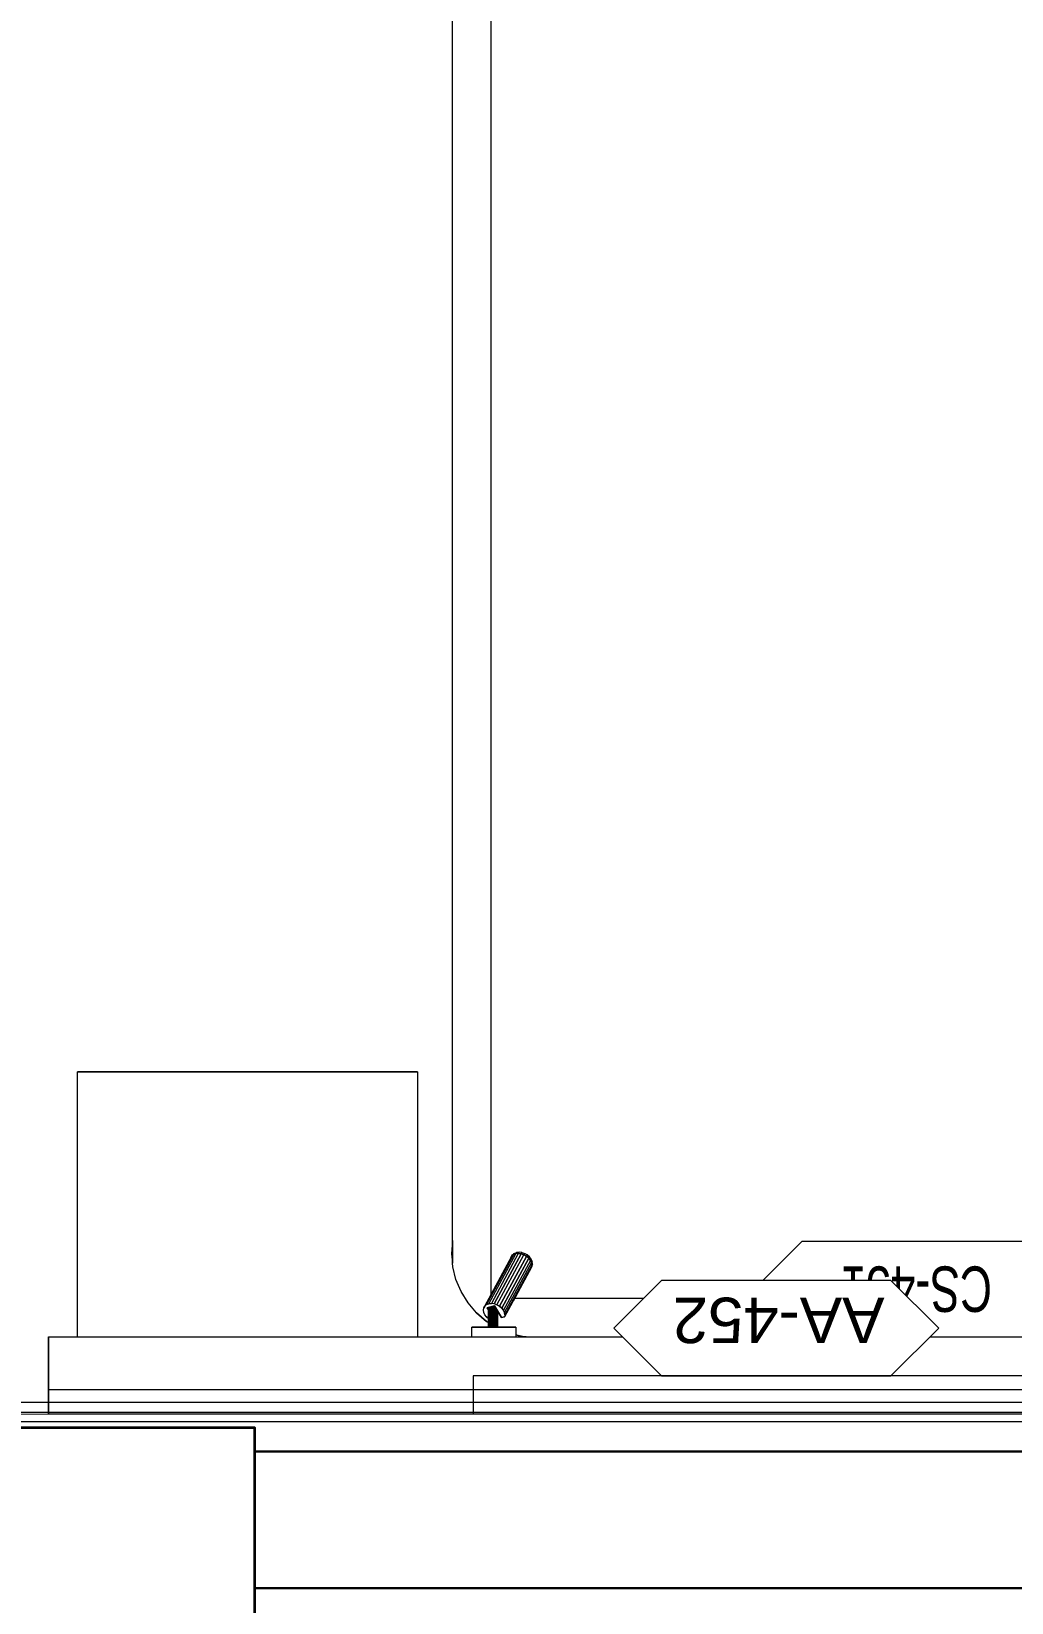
# Model space of a CAD drawing. Header units: centimetres. Extents: x 118932 to 154602, y -32682 to -23521.
# Drawn here: x 140886.1 to 141015.5, y -28250.2 to -28042.8 of the extents above; entities that cross this region are included whole.
import ezdxf
from ezdxf.enums import TextEntityAlignment as Align

# ---------------------------------------------------------------- set-up
doc = ezdxf.new("R2010")
doc.units = ezdxf.units.CM
doc.header["$LTSCALE"] = 50
doc.header["$MEASUREMENT"] = 0
for name, color, linetype, lineweight, true_color in [('GEN_00_BL_Yazı', 7, 'Continuous', 0, 0x4f5250), ('GEN_01_TA_Kolon', 7, 'Continuous', 35, 0xd05d28), ('GEN_02_TF_Mobilya', 7, 'Continuous', 5, 0x745e3d), ('GEN_05_ML_Alçıpan_giydirme', 7, 'Continuous', 18, 0x7ebab5), ('KALACAK DUVARLAR', 7, 'Continuous', 30, 0x005387)]:
    doc.layers.add(name, color=color, linetype=linetype, lineweight=lineweight, true_color=true_color)
doc.layers.add('GEN_02_TF_Halı', color=7, linetype='Continuous', lineweight=5, true_color=0x903373, transparency=0.8)
doc.styles.add('Arial_6', font='arial.ttf', dxfattribs={"height": 59.5325})

# ---------------------------------------------------------------- blocks, each defined once
blk = doc.blocks.new('LEVEL 0_C BLOK_KOLON')
at = {"layer": 'GEN_01_TA_Kolon', "elevation": 0}
blk.add_lwpolyline([(-101.19, -782.48), (-101.19, -782.48), (-101.19, -757.48), (-101.19, -757.48), (28.31, -757.48), (28.31, -757.48), (28.31, -782.48)], close=True, dxfattribs=at)
blk = doc.blocks.new('KALACAK DUVALAR LEVEL 0 C BLOK')
at = {"layer": 'KALACAK DUVARLAR', "elevation": 0}
blk.add_lwpolyline([(0, 364.83), (394.77, 364.83), (394.77, 346.83), (0, 346.83)], dxfattribs=at)
blk = doc.blocks.new('DUVAR LEVEL 0 C BLOK')
at = {"layer": 'GEN_05_ML_Alçıpan_giydirme'}
blk.add_line((-341, -534.02, 0), (118.82, -534.02, 0), dxfattribs=at)
at = {"layer": 'GEN_05_ML_Alçıpan_giydirme', "elevation": 0}
blk.add_lwpolyline([(-341, -535.27), (118.82, -535.27), (118.82, -532.77), (-341, -532.77)], close=True, dxfattribs=at)
blk = doc.blocks.new('CS-450_1 Headboard Unit _ A-01 - CS-450_1 Headboard Unit _ A-01_3-V386-TYPE A-01 - MODEL ROOM')
at = {"layer": 'GEN_02_TF_Mobilya'}
for p, q in [((947.5, -24.2), (947.5, -36.9)), ((947.5, -24.2), (947.5, -36.9)), ((947.5, -36.9), (1005.9, -36.9)), ((1005.9, -36.9), (947.5, -36.9)), ((969.6, -59.5), (969.6, -36.9)), ((969.6, -36.9), (969.6, -59.5)), ((969.8, -36.9), (969.8, -63.1)), ((969.8, -63.1), (969.8, -36.9)), ((970.4, -63.3), (970.4, -36.9)), ((970.4, -36.9), (970.4, -63.3)), ((971.3, -63.5), (971.3, -36.9)), ((971.3, -63.5), (971.3, -36.9)), ((972.6, -63.8), (972.6, -36.9)), ((972.6, -36.9), (972.6, -63.8)), ((974, -36.9), (974, -64.2)), ((974, -64.2), (974, -36.9)), ((975.6, -64.5), (975.6, -36.9)), ((975.6, -36.9), (975.6, -64.5)), ((977.1, -36.9), (977.1, -64.9)), ((977.1, -64.9), (977.1, -36.9)), ((978.6, -63.2), (978.6, -36.9)), ((978.6, -36.9), (978.6, -63.2)), ((979.8, -36.9), (979.8, -60.8)), ((979.8, -36.9), (979.8, -60.8)), ((980.8, -36.9), (980.8, -59.6)), ((980.8, -59.6), (980.8, -36.9)), ((981.4, -58.6), (981.4, -36.9)), ((981.4, -36.9), (981.4, -58.6)), ((981.6, -58.3), (981.6, -37.1)), ((981.6, -37.1), (981.6, -58.3)), ((1005.9, -36.9), (1005.9, -24.2)), ((1005.9, -36.9), (1005.9, -24.2)), ((963.4, -56.5), (962.9, -59.6)), ((963.4, -56.5), (962.9, -59.6)), ((962.9, -59.6), (963.4, -62.5)), ((962.9, -59.6), (963.4, -62.5)), ((964.8, -53.5), (963.4, -56.5)), ((964.8, -53.5), (963.4, -56.5)), ((967, -50.6), (964.8, -53.5)), ((967, -50.6), (964.8, -53.5)), ((967, -50.6), (969.6, -48.4)), ((969.6, -48.4), (967, -50.6)), ((967.6, -62.6), (969.3, -59.9)), ((967.6, -62.6), (969.3, -59.9)), ((969.6, -63.1), (969.6, -60)), ((969.6, -60), (969.6, -63.1)), ((986.9, -49.6), (977.5, -65)), ((977.5, -65), (986.9, -49.6)), ((981.6, -55.6), (982.3, -57.1)), ((982.3, -57.1), (981.6, -55.6)), ((986.9, -49.6), (990.8, -50.6)), ((990.8, -50.6), (986.9, -49.6)), ((987.1, -62.2), (989.4, -59.3)), ((989.4, -59.3), (987.1, -62.2)), ((990.8, -56.3), (989.4, -59.3)), ((990.8, -56.3), (989.4, -59.3)), ((1024.9, -125.1), (989.4, -59.3)), ((1024.9, -125.1), (989.4, -59.3)), ((991.3, -53.2), (990.8, -50.6)), ((1001.4, -70.2), (990.8, -50.6)), ((991.3, -53.2), (990.8, -50.6)), ((990.8, -50.6), (1001.4, -70.2)), ((990.8, -56.3), (991.3, -53.2)), ((991.3, -53.2), (990.8, -56.3)), ((990.8, -56.3), (1026.3, -122)), ((990.8, -56.3), (1026.3, -122)), ((1026.8, -119), (991.3, -53.2)), ((1026.8, -119), (991.3, -53.2)), ((999, -128.3), (963.4, -62.5)), ((999, -128.3), (963.4, -62.5)), ((964.8, -64.9), (963.4, -62.5)), ((963.4, -62.5), (964.8, -64.9)), ((964.8, -64.9), (967.1, -66.8)), ((964.8, -64.9), (1000.4, -130.7)), ((964.8, -64.9), (1000.4, -130.7)), ((964.8, -64.9), (967.1, -66.8)), ((1002.6, -132.6), (967.1, -66.8)), ((1002.6, -132.6), (967.1, -66.8)), ((970, -67.9), (967.1, -66.8)), ((967.1, -66.8), (970, -67.9)), ((977.5, -65), (967.6, -62.6)), ((977.5, -65), (967.6, -62.6)), ((970, -67.9), (973.5, -68.3)), ((970, -67.9), (1005.6, -133.7)), ((970, -67.9), (1005.6, -133.7)), ((973.5, -68.3), (970, -67.9)), ((977.1, -67.9), (973.5, -68.3)), ((977.1, -67.9), (973.5, -68.3)), ((1009, -134.1), (973.5, -68.3)), ((1009, -134.1), (973.5, -68.3)), ((980.8, -66.6), (977.1, -67.9)), ((980.8, -66.6), (977.1, -67.9)), ((1012.7, -133.6), (977.1, -67.9)), ((977.1, -67.9), (1012.7, -133.6)), ((980.8, -66.6), (984.2, -64.7)), ((984.2, -64.7), (980.8, -66.6)), ((980.8, -66.6), (1016.3, -132.4)), ((980.8, -66.6), (1016.3, -132.4)), ((984.2, -64.7), (987.1, -62.2)), ((987.1, -62.2), (984.2, -64.7)), ((984.2, -64.7), (1019.7, -130.5)), ((1019.7, -130.5), (984.2, -64.7)), ((1022.7, -128), (987.1, -62.2)), ((987.1, -62.2), (1022.7, -128)), ((1001.7, -70.7), (1001.4, -70.2)), ((1001.7, -70.7), (1001.4, -70.2)), ((1001.9, -71.1), (1001.7, -70.7)), ((1001.9, -71.1), (1001.7, -70.7)), ((1002, -71.2), (1001.9, -71.1)), ((1002, -71.2), (1001.9, -71.1)), ((1026.3, -116.1), (1002, -71.2)), ((1002, -71.2), (1026.3, -116.1)), ((1024.9, -125.1), (1026.3, -122)), ((1026.3, -122), (1024.9, -125.1)), ((1026.5, -122.3), (1025.1, -125.4)), ((1025.1, -125.4), (1026.5, -122.3)), ((1027.3, -123.9), (1025.9, -126.9)), ((1027.3, -123.9), (1025.9, -126.9)), ((1026.8, -119), (1026.3, -116.1)), ((1026.3, -116.1), (1026.8, -119)), ((1026.8, -119), (1026.3, -122)), ((1026.8, -119), (1026.3, -122)), ((1026.5, -116.4), (1027, -119.3)), ((1027, -119.3), (1026.5, -116.4)), ((1027.3, -117.9), (1026.5, -116.4)), ((1027.3, -117.9), (1026.5, -116.4)), ((1027, -119.3), (1026.5, -122.3)), ((1026.5, -122.3), (1027, -119.3)), ((1027.3, -123.9), (1026.5, -122.3)), ((1026.5, -122.3), (1027.3, -123.9)), ((1027.8, -120.8), (1027, -119.3)), ((1027, -119.3), (1027.8, -120.8)), ((1027.3, -117.9), (1027.8, -120.8)), ((1027.3, -117.9), (1027.8, -120.8)), ((1027.8, -120.8), (1027.3, -123.9)), ((1027.8, -120.8), (1027.3, -123.9)), ((999, -128.3), (1000.4, -130.7)), ((999, -128.3), (1000.4, -130.7)), ((999.1, -128.6), (999.9, -130)), ((999.9, -130), (999.1, -128.6)), ((999.9, -130.1), (1001.4, -132.5)), ((999.9, -130.1), (1001.4, -132.5)), ((1002.6, -132.6), (1000.4, -130.7)), ((1000.4, -130.7), (1002.6, -132.6)), ((1002.8, -132.9), (1000.5, -131)), ((1000.5, -131), (1001.4, -132.5)), ((1001.4, -132.5), (1000.5, -131)), ((1002.8, -132.9), (1000.5, -131)), ((1001.4, -132.5), (1003.6, -134.4)), ((1001.4, -132.5), (1003.6, -134.4)), ((1002.6, -132.6), (1005.6, -133.7)), ((1002.6, -132.6), (1005.6, -133.7)), ((1002.8, -132.9), (1005.7, -134)), ((1002.8, -132.9), (1003.6, -134.4)), ((1003.6, -134.4), (1002.8, -132.9)), ((1005.7, -134), (1002.8, -132.9)), ((1003.6, -134.4), (1006.6, -135.5)), ((1003.6, -134.4), (1006.6, -135.5)), ((1009, -134.1), (1005.6, -133.7)), ((1009, -134.1), (1005.6, -133.7)), ((1009.2, -134.4), (1005.7, -134)), ((1005.7, -134), (1006.6, -135.5)), ((1006.6, -135.5), (1005.7, -134)), ((1009.2, -134.4), (1005.7, -134)), ((1010, -135.9), (1006.6, -135.5)), ((1006.6, -135.5), (1010, -135.9)), ((1009, -134.1), (1012.7, -133.6)), ((1012.7, -133.6), (1009, -134.1)), ((1012.8, -133.9), (1009.2, -134.4)), ((1009.2, -134.4), (1012.8, -133.9)), ((1009.2, -134.4), (1010, -135.9)), ((1009.2, -134.4), (1010, -135.9)), ((1013.7, -135.5), (1010, -135.9)), ((1013.7, -135.5), (1010, -135.9)), ((1012.7, -133.6), (1016.3, -132.4)), ((1016.3, -132.4), (1012.7, -133.6)), ((1016.5, -132.7), (1012.8, -133.9)), ((1016.5, -132.7), (1012.8, -133.9)), ((1013.7, -135.5), (1012.8, -133.9)), ((1013.7, -135.5), (1012.8, -133.9)), ((1013.7, -135.5), (1017.3, -134.2)), ((1013.7, -135.5), (1017.3, -134.2)), ((1019.7, -130.5), (1016.3, -132.4)), ((1019.7, -130.5), (1016.3, -132.4)), ((1019.9, -130.8), (1016.5, -132.7)), ((1016.5, -132.7), (1019.9, -130.8)), ((1016.5, -132.7), (1017.3, -134.2)), ((1016.5, -132.7), (1017.3, -134.2)), ((1020.7, -132.3), (1017.3, -134.2)), ((1020.7, -132.3), (1017.3, -134.2)), ((1022.7, -128), (1019.7, -130.5)), ((1022.7, -128), (1019.7, -130.5)), ((1022.8, -128.3), (1019.9, -130.8)), ((1022.8, -128.3), (1019.9, -130.8)), ((1020.7, -132.3), (1019.9, -130.8)), ((1020.7, -132.3), (1019.9, -130.8)), ((1023.7, -129.8), (1020.7, -132.3)), ((1020.7, -132.3), (1023.7, -129.8)), ((1024.9, -125.1), (1022.7, -128)), ((1024.9, -125.1), (1022.7, -128)), ((1025.1, -125.4), (1022.8, -128.3)), ((1022.8, -128.3), (1025.1, -125.4)), ((1022.8, -128.3), (1023.7, -129.8)), ((1022.8, -128.3), (1023.7, -129.8)), ((1025.9, -126.9), (1023.7, -129.8)), ((1025.9, -126.9), (1023.7, -129.8)), ((1025.9, -126.9), (1025.1, -125.4)), ((1025.1, -125.4), (1025.9, -126.9))]:
    blk.add_line(p, q, dxfattribs=at)
blk = doc.blocks.new('FFE-Tag')
at = {"color": 0}
blk.add_wipeout([(-8.761, 0), (-6.189, 2.572), (6.189, 2.572), (8.761, 0), (6.189, -2.572), (-6.189, -2.572)], dxfattribs=at).dxf.layer = 'GEN_00_BL_Yazı'
at = {"layer": 'GEN_00_BL_Yazı', "color": 0}
for p, q in [((-8.761, 0), (-6.189, 2.572)), ((6.189, 2.572), (-6.189, 2.572)), ((8.761, 0), (6.189, 2.572)), ((-8.761, 0), (-6.189, -2.572)), ((8.761, 0), (6.189, -2.572)), ((-6.189, -2.572), (6.189, -2.572))]:
    blk.add_line(p, q, dxfattribs=at)
blk = doc.blocks.new('CS-451_290x120x214_HeadboardUnit_Bed')
at = {"layer": 'GEN_02_TF_Mobilya'}
for p, q in [((144.78, -3.18), (-144.78, -3.18)), ((144.78, -3.18), (-144.78, -3.18)), ((-144.78, -10.16), (144.78, -10.16)), ((-144.78, -10.16), (144.78, -10.16)), ((-140.97, -10.16), (-140.97, -45.16)), ((-82.75, -10.34), (-83.06, -10.42)), ((-83.06, -10.42), (-82.75, -10.34)), ((-82.2, -10.2), (-82.75, -10.34)), ((-82.75, -10.34), (-82.2, -10.2)), ((-81.71, -10.16), (-82.2, -10.2)), ((-82.2, -10.2), (-81.71, -10.16)), ((-86.95, -12.21), (-88.27, -13.33)), ((-88.27, -13.33), (-86.95, -12.21)), ((-86.69, -12.05), (-86.95, -12.21)), ((-86.95, -12.21), (-86.69, -12.05)), ((-88.27, -13.33), (-89.39, -14.65)), ((-88.27, -13.33), (-89.39, -14.65)), ((-90.3, -16.13), (-90.98, -17.72)), ((-90.3, -16.13), (-90.98, -17.72)), ((-89.39, -14.65), (-90.3, -16.13)), ((-89.39, -14.65), (-90.3, -16.13)), ((-86.36, -208.28), (-86.36, -15.74)), ((-86.36, -208.28), (-86.36, -15.74)), ((-82.79, -15.24), (-83.25, -15.24)), ((-82.79, -15.24), (-83.25, -15.24)), ((83.25, -15.24), (-82.79, -15.24)), ((83.25, -15.24), (-82.79, -15.24)), ((-90.98, -17.72), (-91.4, -19.4)), ((-90.98, -17.72), (-91.4, -19.4)), ((-91.55, -21.13), (-91.44, -19.89)), ((-91.4, -19.4), (-91.44, -19.89)), ((-91.4, -19.4), (-91.44, -19.89)), ((-91.44, -19.89), (-91.44, -22.86)), ((-91.44, -19.89), (-91.44, -22.86)), ((-91.44, -22.86), (-91.44, -19.89)), ((-91.44, -22.86), (-91.55, -21.13)), ((-91.44, -22.86), (-91.44, -200.66)), ((-91.44, -22.86), (-91.44, -200.66)), ((-96.04, -45.16), (-140.97, -45.16))]:
    blk.add_line(p, q, dxfattribs=at)
for points in [[(-144.78, 0), (-144.78, -3.18), (-144.78, -3.18), (-144.78, -10.16), (-144.78, -3.18), (-144.78, -3.18), (-144.78, 0), (144.78, 0), (144.78, -10.16)], [(-140.97, -10.16), (-140.97, -45.16), (-96.04, -45.16), (-96.04, -10.16)]]:
    blk.add_lwpolyline(points, dxfattribs=at)
at = {"extrusion": (0, 0, -1), "xscale": -0.1000000000000001, "yscale": 0.1000000000000001, "zscale": -0.1000000000000001}
blk.add_blockref('CS-450_1 Headboard Unit _ A-01 - CS-450_1 Headboard Unit _ A-01_3-V386-TYPE A-01 - MODEL ROOM', (183.65, -7.74), dxfattribs=at)
at = {"layer": 'GEN_00_BL_Yazı', "style": 'Arial_6', "width": 0.7}
blk.add_attdef('KOD', text='', height=6, dxfattribs=at).set_placement((56.36, -201.98), align=Align.MIDDLE_CENTER)
at = {"layer": 'GEN_00_BL_Yazı', "xscale": -2.448801272789174, "yscale": 2.448801272789174, "zscale": 2.448801272789174, "rotation": 180}
blk.add_blockref('FFE-Tag', (-30.15, -16.46), dxfattribs=at)
at = {"layer": 'GEN_00_BL_Yazı', "style": 'Arial_6', "width": 0.7}
blk.add_attdef('KOD_1', text='', height=6, dxfattribs=at).set_placement((-30.15, -16.46), align=Align.MIDDLE_CENTER)
blk = doc.blocks.new('AA-452')
at = {"layer": 'GEN_00_BL_Yazı', "xscale": 2.448801272789174, "yscale": 2.448801272789174, "zscale": 2.448801272789174}
blk.add_blockref('FFE-Tag', (50, 0), dxfattribs=at)
blk.add_lwpolyline([(-90, 6.3), (90, 6.3), (90, 11.3), (-90, 11.3)], close=True)
at = {"layer": 'GEN_00_BL_Yazı', "insert": (49.68, -1.08), "char_height": 6, "attachment_point": 5, "style": 'Arial_6'}
blk.add_mtext('AA-452', dxfattribs=at)
blk = doc.blocks.new('PPBamako_Cblok_Tefris')
at = {"layer": 'GEN_02_TF_Halı', "elevation": 0}
blk.add_lwpolyline([(-302.05, -519.86), (-301.98, -734.42), (-591.66, -734.51), (-591.72, -519.95)], close=True, dxfattribs=at)
ref = blk.add_blockref('CS-451_290x120x214_HeadboardUnit_Bed', (-442.25, -734.42, 0), dxfattribs=dict(xscale=-1, rotation=180))
ref.add_attrib('KOD_1', 'CS-451', dxfattribs={"layer": 'GEN_00_BL_Yazı', "height": 6, "rotation": 180, "style": 'Arial_6', "width": 0.7}).set_placement((-472.4, -717.96, 0), align=Align.MIDDLE_CENTER)
at = {"layer": 'GEN_02_TF_Mobilya', "rotation": 180}
blk.add_blockref('AA-452', (-440.95, -723.12, 0), dxfattribs=at)

msp = doc.modelspace()

# ---------------------------------------------------------------- block references
for name, p in [('LEVEL 0_C BLOK_KOLON', (140887.23, -27469.59, 0)), ('KALACAK DUVALAR LEVEL 0 C BLOK', (140915.54, -28595.1, 0)), ('DUVAR LEVEL 0 C BLOK', (141177.84, -27691.02, 0))]:
    msp.add_blockref(name, p)

# ---------------------------------------------------------------- next in the draw order: block references
msp.add_blockref('PPBamako_Cblok_Tefris', (141475.35, -27490.86, 0))

doc.saveas('drawing.dxf')
